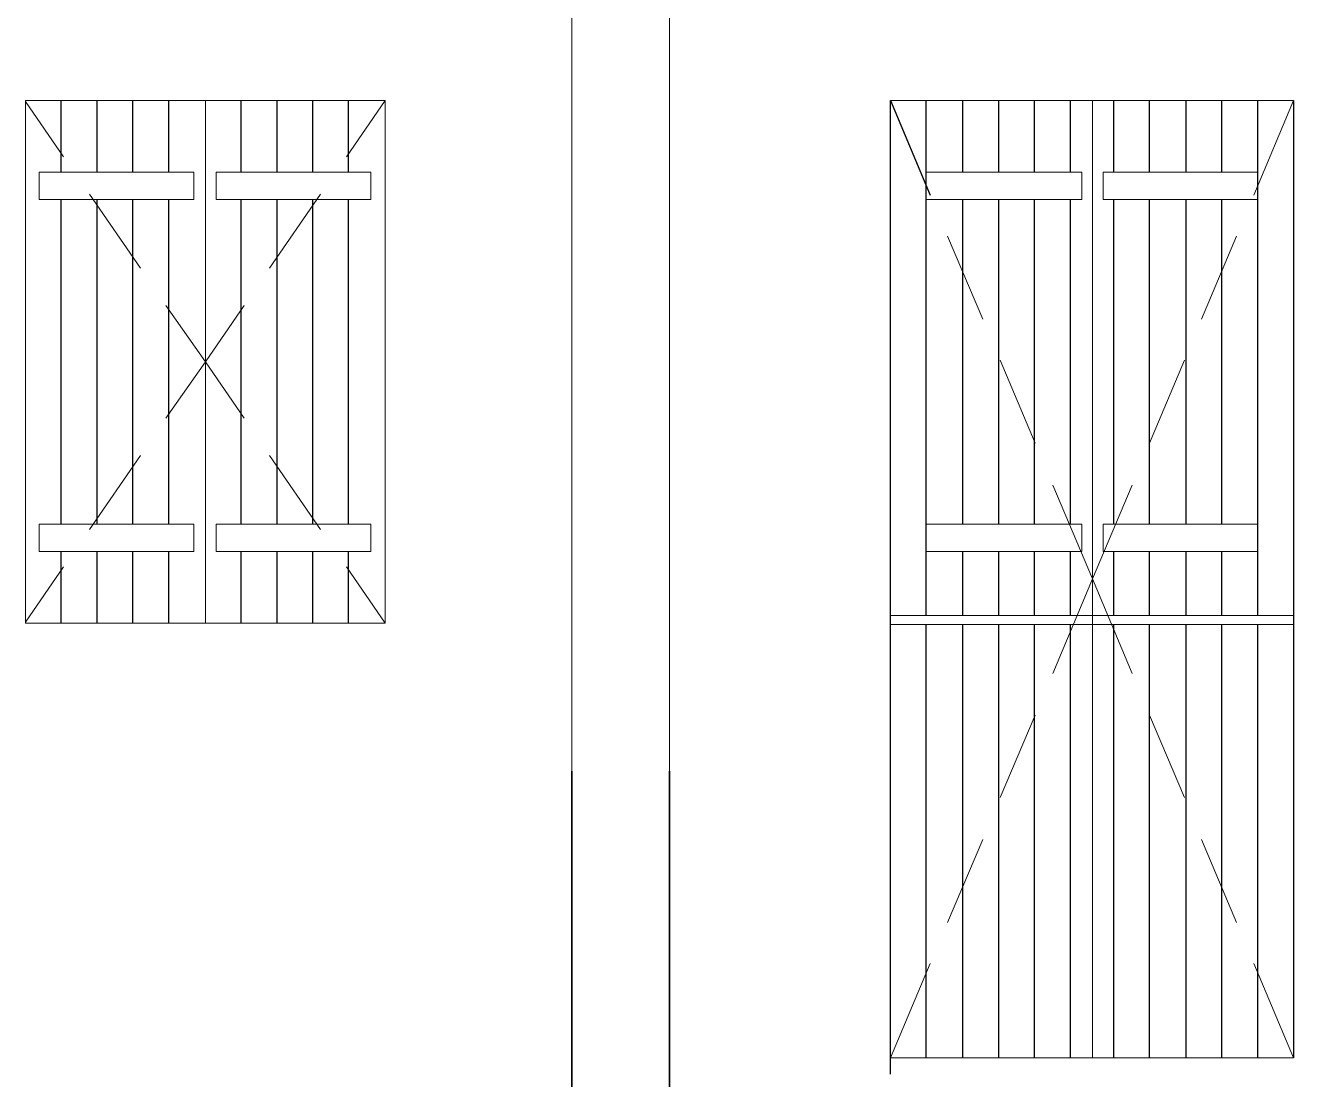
# Model space of a CAD drawing. Header units: millimetres. Extents: x -1448 to 7013, y -20340 to -15892.
# Drawn here: x 2872 to 5131, y -19386 to -17507 of the extents above; entities that cross this region are included whole.
import ezdxf

# ---------------------------------------------------------------- set-up
doc = ezdxf.new("R2010")
doc.units = ezdxf.units.MM
doc.layers.add('A-ALV-___-___-EXI', color=250, linetype='Continuous', lineweight=35)
doc.layers.add('A-JAN-___-___-EXI', color=250, linetype='Continuous', lineweight=25)

msp = doc.modelspace()

# ---------------------------------------------------------------- linework, layer by layer
at = {"layer": 'A-ALV-___-___-EXI', "color": 18, "lineweight": 9}
for p, q in [((3845.8, -19197.7), (3845.8, -17041.4)), ((4019.6, -19197.7), (4019.6, -17041.4))]:
    msp.add_line(p, q, dxfattribs=at)
at = {"layer": 'A-ALV-___-___-EXI'}
for p, q in [((3845.8, -19536.5), (3845.8, -18836.5)), ((4019.6, -19536.5), (4019.6, -18836.5))]:
    msp.add_line(p, q, dxfattribs=at)
at = {"layer": 'A-JAN-___-___-EXI', "color": 18, "lineweight": 9}
for p, q in [((2872.2, -17643), (2940.4, -17741.9)), ((3192.9, -17641.4), (3192.9, -18572.7)), ((3444, -17741.9), (3513.2, -17641.4)), ((4772.9, -17641.4), (4772.9, -19347.8)), ((3077.5, -17940.1), (2986.5, -17808.4)), ((3306.9, -17940.1), (3397.8, -17808.4)), ((4577.5, -18031), (4515, -17883.1)), ((4967.1, -18031), (5029.5, -17883.1)), ((4671.1, -18252.3), (4608.7, -18104.3)), ((4874.8, -18252.3), (4937.2, -18104.3)), ((2986.5, -18405.7), (3077.5, -18274)), ((3397.8, -18405.7), (3306.9, -18274)), ((2940.4, -18472.2), (2872.2, -18571.1)), ((3513.2, -18572.7), (3444, -18472.2)), ((4413.2, -18559.1), (5131.3, -18559.1)), ((4413.2, -18575.4), (5131.3, -18575.4)), ((4608.7, -18883.5), (4671.1, -18736.9)), ((4937.2, -18883.5), (4874.8, -18736.9)), ((4515, -19106.2), (4577.5, -18958.2)), ((5029.5, -19106.2), (4967.1, -18958.2)), ((4812.3, -19347.8), (4650.8, -19347.8)), ((5052.6, -19347.8), (4892.4, -19347.8))]:
    msp.add_line(p, q, dxfattribs=at)
at = {"layer": 'A-JAN-___-___-EXI', "color": 8, "lineweight": 25}
for p, q in [((2936.3, -17769.1), (2936.3, -17641.4)), ((3000.1, -17769.1), (3000.1, -17641.4)), ((3063.9, -17769.1), (3063.9, -17641.4)), ((3127.7, -17769.1), (3127.7, -17641.4)), ((3256.7, -17769.1), (3256.7, -17641.4)), ((3320.5, -17769.1), (3320.5, -17641.4)), ((3384.3, -17769.1), (3384.3, -17641.4)), ((3448.1, -17769.1), (3448.1, -17641.4)), ((4477, -18559.1), (4477, -17641.4)), ((4542.2, -17769.1), (4542.2, -17641.4)), ((4606, -17769.1), (4606, -17641.4)), ((4669.8, -17769.1), (4669.8, -17641.4)), ((4733.6, -17769.1), (4733.6, -17641.4)), ((4811, -17769.1), (4811, -17641.4)), ((4874.8, -17769.1), (4874.8, -17641.4)), ((4939.9, -17769.1), (4939.9, -17641.4)), ((5003.7, -17769.1), (5003.7, -17641.4)), ((5067.5, -18559.1), (5067.5, -17641.4)), ((2936.3, -18396.2), (2936.3, -17817.9)), ((3000.1, -18396.2), (3000.1, -17817.9)), ((3063.9, -18396.2), (3063.9, -17817.9)), ((3127.7, -18396.2), (3127.7, -17817.9)), ((3256.7, -18396.2), (3256.7, -17817.9)), ((3320.5, -18396.2), (3320.5, -17817.9)), ((3384.3, -18396.2), (3384.3, -17817.9)), ((3448.1, -18396.2), (3448.1, -17817.9)), ((4542.2, -18396.2), (4542.2, -17817.9)), ((4606, -18396.2), (4606, -17817.9)), ((4669.8, -18396.2), (4669.8, -17817.9)), ((4733.6, -18396.2), (4733.6, -17817.9)), ((4811, -18396.2), (4811, -17817.9)), ((4874.8, -18396.2), (4874.8, -17817.9)), ((4939.9, -18396.2), (4939.9, -17817.9)), ((5003.7, -18396.2), (5003.7, -17817.9)), ((2936.3, -18572.7), (2936.3, -18445.1)), ((3000.1, -18572.7), (3000.1, -18445.1)), ((3063.9, -18572.7), (3063.9, -18445.1)), ((3127.7, -18572.7), (3127.7, -18445.1)), ((3256.7, -18572.7), (3256.7, -18445.1)), ((3320.5, -18572.7), (3320.5, -18445.1)), ((3384.3, -18572.7), (3384.3, -18445.1)), ((3448.1, -18572.7), (3448.1, -18445.1)), ((4542.2, -18559.1), (4542.2, -18445.1)), ((4606, -18559.1), (4606, -18445.1)), ((4669.8, -18559.1), (4669.8, -18445.1)), ((4733.6, -18559.1), (4733.6, -18445.1)), ((4811, -18559.1), (4811, -18445.1)), ((4874.8, -18559.1), (4874.8, -18445.1)), ((4939.9, -18559.1), (4939.9, -18445.1)), ((5003.7, -18559.1), (5003.7, -18445.1)), ((4477, -19347.8), (4477, -18575.4)), ((4542.2, -19347.8), (4542.2, -18575.4)), ((4606, -19347.8), (4606, -18575.4)), ((4669.8, -19347.8), (4669.8, -18575.4)), ((4733.6, -19347.8), (4733.6, -18575.4)), ((4811, -19347.8), (4811, -18575.4)), ((4874.8, -19347.8), (4874.8, -18575.4)), ((4939.9, -19347.8), (4939.9, -18575.4)), ((5003.7, -19347.8), (5003.7, -18575.4)), ((5067.5, -19347.8), (5067.5, -18575.4))]:
    msp.add_line(p, q, dxfattribs=at)
at = {"layer": 'A-JAN-___-___-EXI'}
msp.add_line((5131.3, -17641.4), (5131.3, -19347.8), dxfattribs=at)
at = {"layer": 'A-JAN-___-___-EXI', "color": 18, "lineweight": 9, "flags": 128}
for points in [[(2872.2, -18572.7), (3513.2, -18572.7), (3513.2, -17641.4), (2872.2, -17641.4)], [(3172.5, -17769.1), (2896.9, -17769.1), (2896.9, -17817.9), (3172.5, -17817.9)], [(3487.4, -17769.1), (3211.9, -17769.1), (3211.9, -17817.9), (3487.4, -17817.9)], [(4753.9, -17769.1), (4477, -17769.1), (4477, -17817.9), (4753.9, -17817.9)], [(5067.5, -17769.1), (4792, -17769.1), (4792, -17817.9), (5067.5, -17817.9)], [(3172.5, -18396.2), (3172.5, -18445.1), (2896.9, -18445.1), (2896.9, -18396.2)], [(3487.4, -18396.2), (3487.4, -18445.1), (3211.9, -18445.1), (3211.9, -18396.2)], [(4753.9, -18396.2), (4753.9, -18445.1), (4477, -18445.1), (4477, -18396.2)], [(5067.5, -18396.2), (5067.5, -18445.1), (4792, -18445.1), (4792, -18396.2)]]:
    msp.add_lwpolyline(points, close=True, dxfattribs=at)
for points in [[(4413.2, -17641.4), (5131.3, -17641.4), (5060.7, -17809.8)], [(3122.3, -18207.5), (3192.9, -18107.1), (3122.3, -18006.6)], [(3262.1, -18207.5), (3192.9, -18107.1), (3262.1, -18006.6)], [(4702.4, -18662.3), (4772.9, -18493.9), (4702.4, -18327)], [(4843.5, -18662.3), (4772.9, -18493.9), (4843.5, -18327)], [(5060.7, -19179.5), (5131.3, -19347.8), (4413.2, -19347.8)], [(4570.7, -19347.8), (4413.2, -19347.8), (4483.8, -19179.5)]]:
    msp.add_lwpolyline(points, dxfattribs=at)
at = {"layer": 'A-JAN-___-___-EXI'}
msp.add_lwpolyline([(4413.2, -19377), (4413.2, -17641.4), (4483.8, -17809.8)], dxfattribs=at)

doc.saveas('drawing.dxf')
